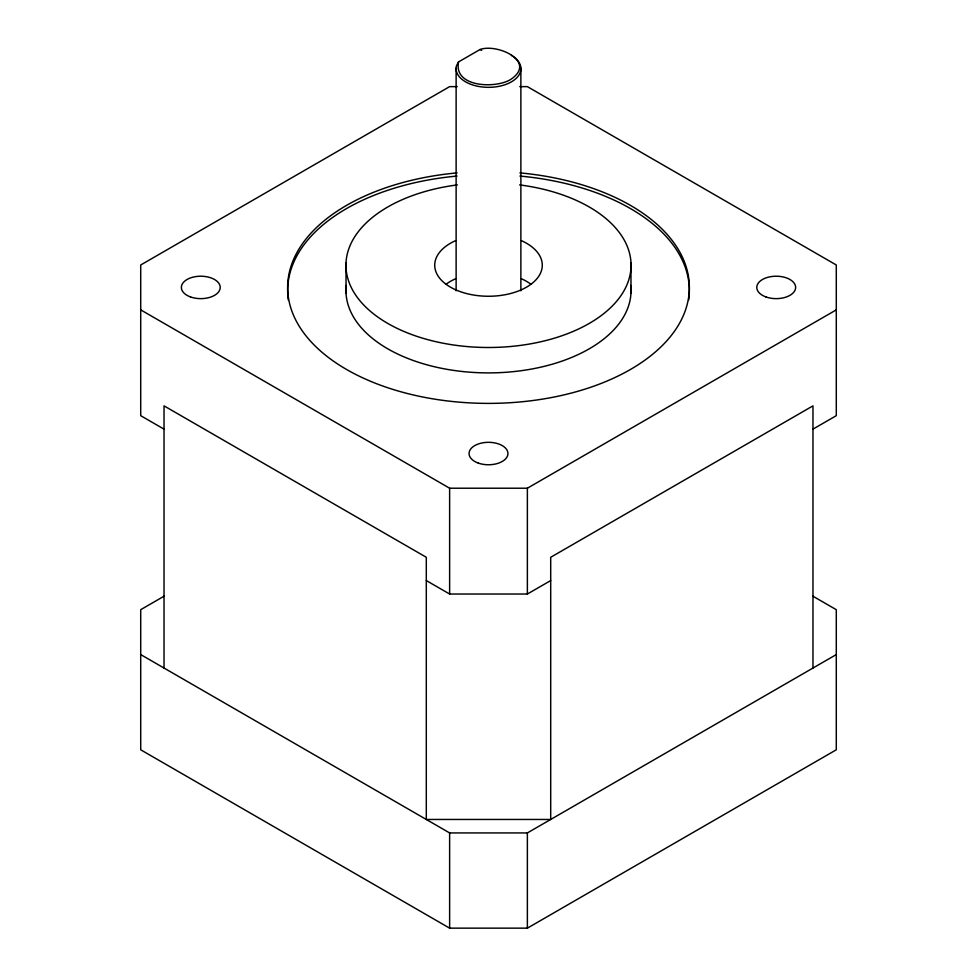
<?xml version="1.0" encoding="UTF-8"?>
<svg xmlns="http://www.w3.org/2000/svg" width="977" height="977" viewBox="0 0 977 977"><rect width="100%" height="100%" fill="white"/><g stroke="black" fill="none" stroke-linecap="round" stroke-linejoin="round"><path stroke-width="1.47" d="M458.555 61.905C453.352 87.38 495.473 88.773 510.531 79.552C537.729 61.575 497.085 43.159 480.012 49.522L458.555 61.905L456.503 65.703A32.4 18.697 0 0 0 496.56 86.745A32.4 18.697 0 0 0 514.097 57.167M164.466 595.97L140.712 609.685L140.712 749.799L449.628 928.15L527.372 928.15L836.288 749.799L836.288 609.685L812.888 596.178M140.712 309.868L449.628 488.219L527.372 488.219L836.288 309.868M426.302 580.558L449.628 594.028L527.372 594.028L550.698 580.558M812.974 429.135L836.288 415.677L836.288 264.987L527.372 86.635L519.752 86.635M140.712 654.578L449.628 832.929L527.372 832.929L836.288 654.578M457.248 86.635L449.628 86.635L140.712 264.987L140.712 415.677L164.026 429.135M480.012 49.522L481.673 50.352M812.974 668.036L812.974 405.858L550.698 557.281L550.698 819.459L426.302 819.459L426.302 557.281L164.026 405.858L164.026 668.036M630.971 262.63L630.971 293.185M527.372 488.219L527.372 594.028M527.372 832.929L527.372 928.15M520.875 68.036L520.875 290.804M456.125 68.036L456.125 290.804M449.628 488.219L449.628 594.028M449.628 832.929L449.628 928.15M346.029 262.63L346.029 293.185M521.462 240.672A53.772 31.044 0 0 1 528.081 286.224A53.772 31.044 0 0 1 448.919 286.224A53.772 31.044 0 0 1 455.538 240.672M446.013 284.27A53.772 31.044 0 0 1 455.538 278.763M521.462 278.763A53.772 31.044 0 0 1 530.987 284.27M519.923 172.892A200.847 115.958 0 0 1 656.947 350.584A200.847 115.958 0 0 1 320.053 350.584A200.847 115.958 0 0 1 457.077 172.892M519.923 176.068A200.847 115.958 0 0 1 688.675 300.061M288.325 300.061A200.847 115.958 0 0 1 457.077 176.068M519.593 184.897A142.544 82.288 0 0 1 606.387 311.468A142.544 82.288 0 0 1 370.613 311.468A142.544 82.288 0 0 1 457.407 184.897M630.751 285.431A142.544 82.288 0 0 1 488.5 372.896A142.544 82.288 0 0 1 346.249 285.431M511.411 55.408A32.4 18.697 0 0 1 512.803 56.263M190.552 296.959A19.442 11.223 0 0 0 220.216 287.775A19.442 11.223 0 0 0 191.602 277.541A19.442 11.223 0 0 0 190.552 296.959M478.254 463.074A19.442 11.223 0 0 0 507.93 453.89A19.442 11.223 0 0 0 479.316 443.643A19.442 11.223 0 0 0 478.254 463.074M765.968 296.959A19.442 11.223 0 0 0 795.632 287.775A19.442 11.223 0 0 0 767.018 277.541A19.442 11.223 0 0 0 765.968 296.959"/></g></svg>
